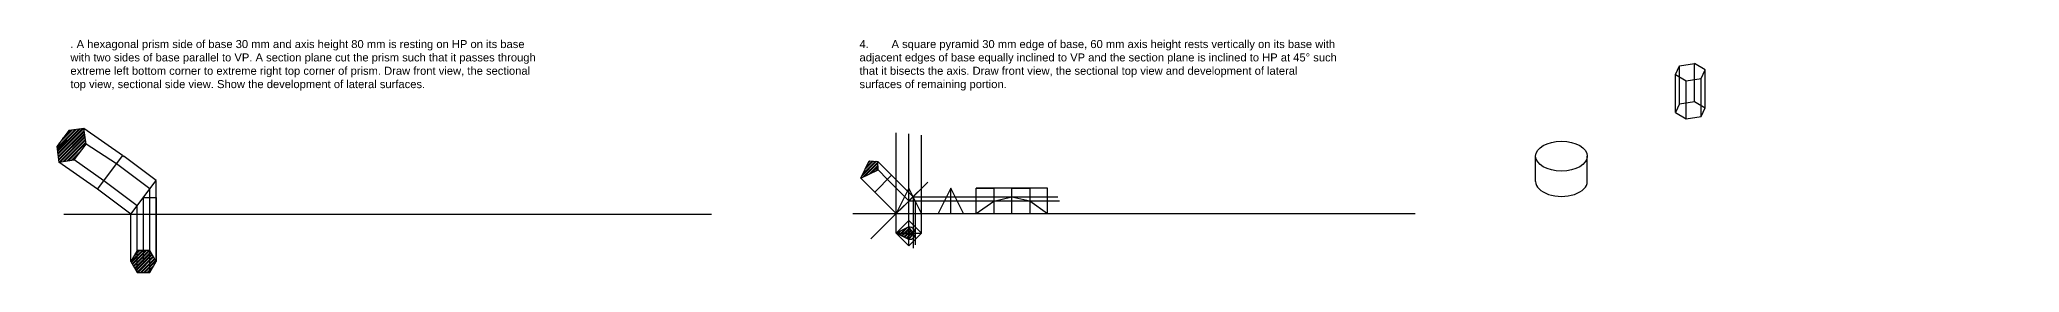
# Model space of a CAD drawing. Header units: millimetres. Extents: x 186 to 71940, y -203 to 575.
# Drawn here: x 43068 to 47762, y -135 to 416 of the extents above; entities that cross this region are included whole.
import ezdxf

# ---------------------------------------------------------------- set-up
doc = ezdxf.new("R2010")
doc.units = ezdxf.units.MM
doc.header["$MEASUREMENT"] = 0
doc.styles.get("Standard").update_dxf_attribs({"font": 'arial.ttf'})

msp = doc.modelspace()

# ---------------------------------------------------------------- hatches: boundary and pattern name
at = {"lineweight": -3, "true_color": 0xffffff, "transparency": 33554687}
h = msp.add_hatch(dxfattribs=at)
h.set_pattern_fill('ANSI32', scale=15, style=0)
h.paths.add_polyline_path([(43108.29, 162.91), (43113.13, 125.82), (43113.16, 125.8), (43149.44, 130.9), (43177.76, 168.42), (43172.93, 205.53), (43136.62, 200.43)])
h = msp.add_hatch(dxfattribs=at)
h.set_pattern_fill('ANSI32', scale=15, style=0)
h.paths.add_polyline_path([(45055.9, 107.38), (45054.91, 127.49), (45034.69, 128.6), (45014.91, 87.61)])
h = msp.add_hatch(dxfattribs=at)
h.set_pattern_fill('ANSI32', scale=15, style=0)
h.paths.add_polyline_path([(45128.8, -42.7), (45098.8, -42.7), (45128.8, -57.7)])
h.paths.add_polyline_path([(45128.8, -27.7), (45098.8, -42.7), (45128.8, -42.7)])
h.paths.add_polyline_path([(45128.8, -27.7), (45128.8, -42.7), (45138.8, -42.7)])
h.paths.add_polyline_path([(45138.8, -42.7), (45128.8, -42.7), (45128.8, -57.7)])
h = msp.add_hatch(dxfattribs=at)
h.set_pattern_fill('ANSI32', scale=15, style=0)
h.paths.add_polyline_path([(43328.95, -83.45), (43298.95, -83.45), (43298.95, -135.42), (43328.95, -135.42)])
h.paths.add_polyline_path([(43298.95, -83.45), (43283.95, -109.44), (43298.95, -135.42)])
h.paths.add_polyline_path([(43343.95, -109.44), (43328.95, -83.45), (43328.95, -135.42)])

# ---------------------------------------------------------------- linework, layer by layer
at = {"color": 7, "lineweight": -3, "true_color": 0xffffff}
for p, q in [((46945.97, 333.43), (46955.48, 353.92)), ((46945.97, 243.43), (46945.97, 333.43)), ((46945.97, 333.43), (46971.95, 318.43)), ((46955.48, 353.92), (46990.97, 359.41)), ((46955.48, 263.92), (46955.48, 353.92)), ((46990.97, 269.41), (46990.97, 359.41)), ((47016.95, 344.41), (46990.97, 359.41)), ((47007.44, 323.92), (47016.95, 344.41)), ((47016.95, 254.41), (47016.95, 344.41)), ((46971.95, 318.43), (47007.44, 323.92)), ((46971.95, 228.43), (46971.95, 318.43)), ((47007.44, 233.92), (47007.44, 323.92)), ((46955.48, 263.92), (46945.97, 243.43)), ((46945.97, 243.43), (46971.95, 228.43)), ((46955.48, 263.92), (46990.97, 269.41)), ((46990.97, 269.41), (47016.95, 254.41)), ((47007.44, 233.92), (47016.95, 254.41)), ((46971.95, 228.43), (47007.44, 233.92)), ((45014.91, 87.61), (45034.69, 128.6)), ((45014.91, 87.61), (45055.9, 107.38)), ((45034.69, 128.6), (45054.91, 127.49)), ((45047.72, 54.8), (45087.72, 94.8)), ((45055.9, 107.38), (45054.91, 127.49)), ((45138.8, 43.71), (45087.72, 94.8)), ((46614.74, 79.91), (46614.74, 139.91)), ((46737.21, 79.91), (46737.21, 139.91)), ((43283.95, 2.26), (43343.95, 82.26)), ((43343.95, 2.26), (43343.95, 82.26)), ((45173.34, 78.25), (45038.81, -56.27)), ((45098.8, 3.71), (45047.72, 54.8)), ((45128.8, 33.71), (45077.72, 84.8)), ((45128.8, 63.71), (45098.8, 3.71)), ((45128.8, 33.71), (45173.34, 78.25)), ((45128.8, 3.71), (45128.8, 63.71)), ((45158.8, 3.71), (45128.8, 63.71)), ((45228.45, 63.71), (45198.45, 3.71)), ((45228.45, 3.71), (45228.45, 63.71)), ((45258.45, 3.71), (45228.45, 63.71)), ((43125.03, 2.26), (44660.46, 2.26)), ((43283.95, 2.26), (43313.95, 2.26)), ((43313.95, 2.26), (43313.95, 42.26)), ((43313.95, 42.26), (43343.95, 42.26)), ((43313.95, 2.26), (43343.95, 2.26)), ((43343.95, 42.26), (43343.95, -109.44)), ((45098.8, 3.71), (45138.8, 43.71)), ((45098.8, 3.71), (45158.8, 3.71)), ((45128.8, 33.71), (45143.8, 33.71)), ((45138.8, 43.71), (45138.8, -78.34)), ((45198.45, 3.71), (45258.45, 3.71)), ((45287.93, 3.71), (45330.35, 33.34)), ((45330.35, 33.34), (45372.77, 43.71)), ((45372.77, 43.71), (45415.19, 33.71)), ((45415.19, 33.71), (45457.61, 3.71)), ((45128.8, -27.7), (45098.8, -42.7)), ((45128.8, -57.7), (45098.8, -42.7)), ((45138.8, -42.7), (45128.8, -27.7)), ((45138.8, -42.7), (45128.8, -57.7))]:
    msp.add_line(p, q, dxfattribs=at)
at = {"color": 9, "lineweight": -3, "true_color": 0xc7c8ca}
for p, q in [((43136.62, 200.43), (43108.29, 162.91)), ((43172.9, 205.53), (43136.62, 200.43)), ((43177.76, 168.42), (43172.91, 205.65)), ((43108.29, 162.91), (43113.14, 125.68)), ((43149.44, 130.9), (43177.76, 168.42)), ((43113.16, 125.8), (43149.44, 130.9)), ((44995.65, 3.71), (46329.01, 3.71)), ((45098.8, -42.7), (45158.8, -42.7)), ((45128.8, -72.7), (45128.8, -12.7))]:
    msp.add_line(p, q, dxfattribs=at)
at = {"color": 4, "lineweight": -3}
for p, q in [((43264.4, 141.58), (43172.91, 205.65)), ((43249.65, 121.74), (43177.76, 168.42)), ((43204.65, 61.74), (43264.65, 141.74)), ((43264.65, 141.74), (43267.92, 139.28)), ((43204.65, 61.74), (43113.16, 125.8)), ((43219.65, 81.74), (43149.44, 130.9)), ((43328.95, 62.26), (43249.65, 121.74)), ((43343.95, 82.26), (43267.92, 139.28)), ((43283.95, 2.26), (43204.65, 61.74)), ((43298.95, 22.26), (43219.65, 81.74)), ((45287.93, 3.71), (45287.93, 63.71)), ((45287.93, 63.71), (45330.35, 62.97)), ((45457.61, 63.71), (45287.93, 63.71)), ((45330.35, 62.97), (45330.35, 3.71)), ((45372.77, 3.71), (45372.77, 63.71)), ((45372.77, 63.71), (45415.19, 63.71)), ((45415.19, 63.71), (45415.19, 3.71)), ((45457.61, 3.71), (45457.61, 63.71)), ((45330.35, 3.71), (45372.77, 3.71)), ((45415.19, 3.71), (45457.61, 3.71))]:
    msp.add_line(p, q, dxfattribs=at)
at = {"color": 1, "lineweight": -3}
for p, q in [((45098.8, -42.7), (45098.8, 194.84)), ((45128.8, 3.71), (45128.8, 193)), ((45158.8, -42.7), (45158.8, 189.25)), ((43328.95, -135.42), (43328.95, 62.26)), ((43343.95, -109.44), (43343.95, 82.26)), ((43283.95, -109.44), (43283.95, 2.26)), ((43298.95, -135.42), (43298.95, 22.26)), ((43313.95, -109.44), (43313.95, 42.26)), ((45128.8, -12.7), (45128.8, 3.71))]:
    msp.add_line(p, q, dxfattribs=at)
at = {"color": 2, "lineweight": -3, "true_color": 0xffff00}
for p, q in [((45087.72, 94.68), (45054.91, 127.49)), ((45077.72, 84.8), (45055.9, 107.38)), ((45047.72, 54.8), (45014.91, 87.61))]:
    msp.add_line(p, q, dxfattribs=at)
at = {"color": 240, "lineweight": -3, "true_color": 0xed1f24}
for p, q in [((45128.8, 33.71), (45485.79, 33.71)), ((45138.8, 43.71), (45481.87, 43.71))]:
    msp.add_line(p, q, dxfattribs=at)
at = {"color": 2, "lineweight": -3}
msp.add_line((45143.8, 33.71), (45143.8, -69.83), dxfattribs=at)
at = {"color": 9, "lineweight": -3, "true_color": 0xc7c8ca}
msp.add_lwpolyline([(45098.8, -42.7), (45128.8, -72.7), (45158.8, -42.7), (45128.8, -12.7)], close=True, dxfattribs=at)
at = {"color": 7, "lineweight": -3, "true_color": 0xffffff}
msp.add_lwpolyline([(43298.95, -135.42), (43328.95, -135.42), (43343.95, -109.44), (43328.95, -83.45), (43298.95, -83.45), (43283.95, -109.44)], close=True, dxfattribs=at)
msp.add_arc((45128.8, -42.7), 15, 270, 90, dxfattribs=at)
msp.add_ellipse((46675.97, 139.91), major_axis=(-61.24, 0), ratio=0.5773503, dxfattribs=at)
msp.add_ellipse((46675.97, 79.91), major_axis=(-61.24, 0), ratio=0.5773503, start_param=6.2831853, end_param=9.424778, dxfattribs=at)

# ---------------------------------------------------------------- texts
at = {"color": 7, "true_color": 0xffffff, "char_height": 18.971, "attachment_point": 1}
for s, insert in [('. A hexagonal prism side of base 30 mm and axis height 80 mm is resting on HP on its base \\Pwith two sides of base parallel to VP. A section plane cut the prism such that it passes through \\Pextreme left bottom corner to extreme right top corner of prism. Draw front view, the sectional \\Ptop view, sectional side view. Show the development of lateral surfaces.', (43140.75, 414.82)), ('4.^IA square pyramid 30 mm edge of base, 60 mm axis height rests vertically on its base with \\Padjacent edges of base equally inclined to VP and the section plane is inclined to HP at 45° such \\Pthat it bisects the axis. Draw front view, the sectional top view and development of lateral \\Psurfaces of remaining portion.', (45011.66, 414.82))]:
    msp.add_mtext_dynamic_manual_height_columns(s, width=38495.3296, gutter_width=94.86, heights=[151.75], dxfattribs=dict(at, insert=insert))

doc.saveas('drawing.dxf')
